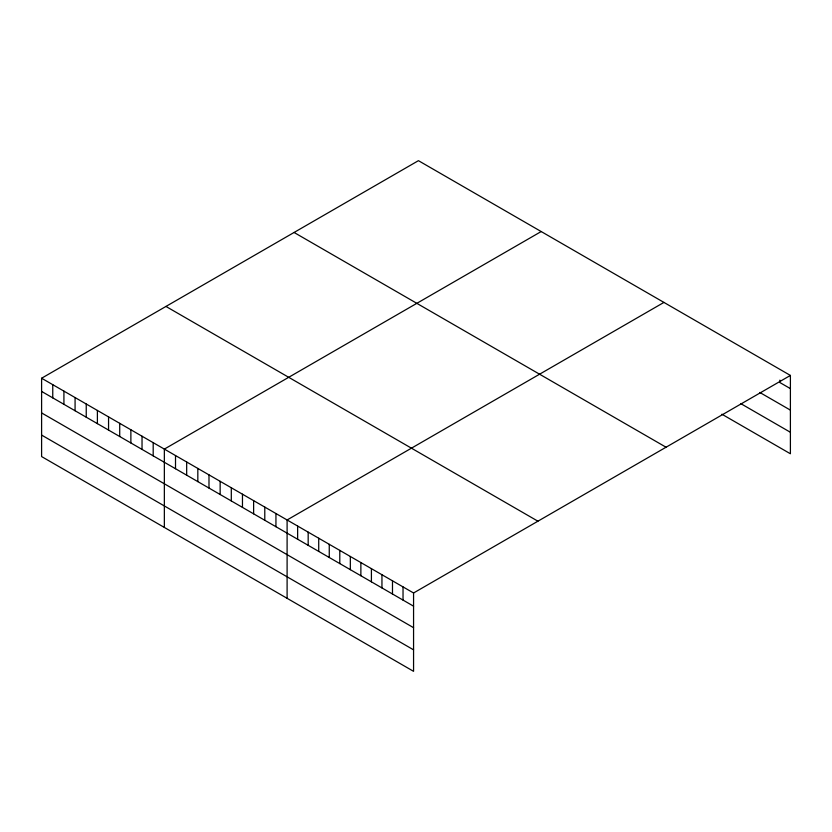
<?xml version="1.0" encoding="UTF-8"?>
<svg xmlns="http://www.w3.org/2000/svg" width="832" height="832" viewBox="0 0 832 832"><rect width="100%" height="100%" fill="white"/><g stroke="black" fill="none" stroke-linecap="round" stroke-linejoin="round"><path stroke-width="1.25" d="M41.6 378.238L413.566 592.987L413.566 671.33L41.6 456.57L41.6 378.238L418.434 160.67L790.4 375.43L790.4 453.762L721.895 414.211M541.185 231.546L164.351 449.103L164.351 527.446M663.936 302.411L287.102 519.969L287.102 598.312M413.566 592.987L790.4 375.43M790.4 388.617L779.865 382.533L779.865 380.13M759.834 392.475L790.4 410.114M740.865 403.666L790.4 432.266M294.081 232.471L666.047 447.221M165.953 306.436L537.919 521.196M41.6 391.425L413.566 606.174M41.6 412.922L413.566 627.682M41.6 435.074L413.566 649.834M403.031 586.903L403.031 600.09M392.486 580.819L392.486 594.006M381.95 574.735L381.95 587.922M371.415 568.651L371.415 581.838M360.87 562.567L360.87 575.754M350.334 556.483L350.334 569.67M339.789 550.399L339.789 563.586M329.254 544.315L329.254 557.502M318.718 538.231L318.718 551.418M308.173 532.137L308.173 545.334M297.638 526.053L297.638 539.25M275.943 513.531L275.943 526.718M264.784 507.083L264.784 520.281M253.625 500.646L253.625 513.833M242.466 494.198L242.466 507.395M231.306 487.76L231.306 500.947M220.147 481.312L220.147 494.51M208.988 474.874L208.988 488.062M197.829 468.426L197.829 481.624M186.67 461.989L186.67 475.176M175.51 455.551L175.51 468.738M153.192 442.666L153.192 455.853M142.033 436.218L142.033 449.405M130.874 429.78L130.874 442.967M119.714 423.332L119.714 436.519M108.555 416.894L108.555 430.082M97.396 410.446L97.396 423.644M86.237 404.009L86.237 417.196M75.078 397.561L75.078 410.758M63.918 391.123L63.918 404.31M52.759 384.675L52.759 397.873"/></g></svg>
